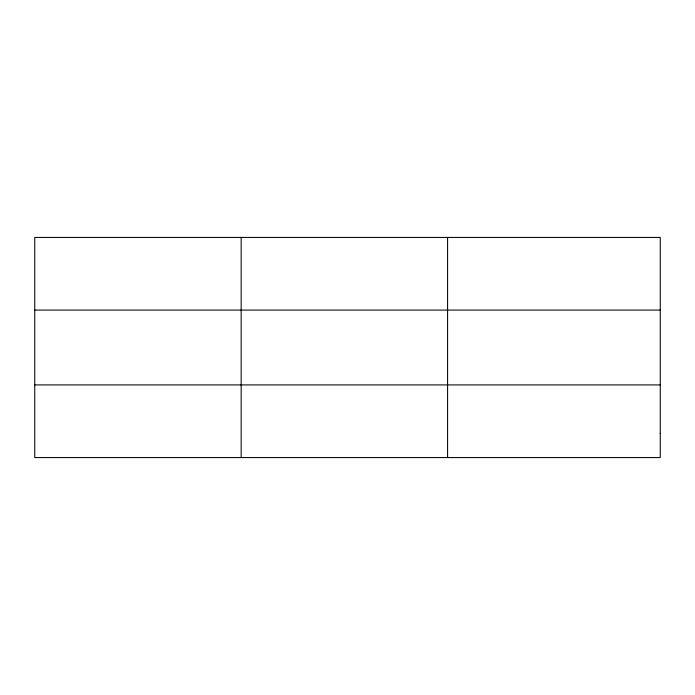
<?xml version="1.0" encoding="UTF-8"?>
<svg xmlns="http://www.w3.org/2000/svg" width="695" height="695" viewBox="0 0 695 695"><rect width="100%" height="100%" fill="white"/><g stroke="black" fill="none" stroke-linecap="round" stroke-linejoin="round"><path stroke-width="1.04" d="M241.165 457.562L241.165 237.438M447.58 457.562L447.58 237.438M34.75 310.083L660.25 310.083M34.75 384.917L660.25 384.917M660.25 433.35L660.25 457.562L34.75 457.562L34.75 237.438L660.25 237.438L660.25 433.35"/></g></svg>
